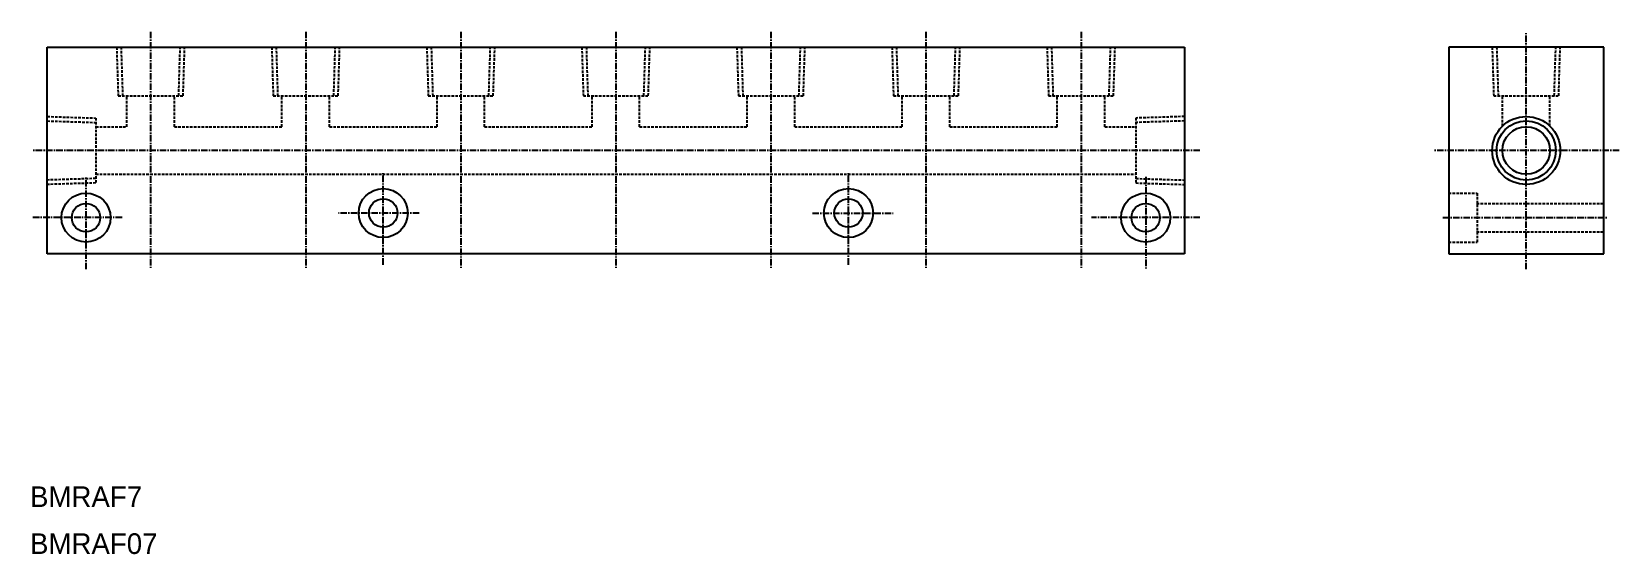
# Model space of a CAD drawing. Extents: x 323 to 630, y 215 to 316.
import ezdxf

# ---------------------------------------------------------------- set-up
doc = ezdxf.new("R2010")
doc.units = 0
doc.linetypes.add('CENTER', pattern=[2, 1.25, -0.25, 0.25, -0.25])
doc.linetypes.add('DASHED', pattern=[0.75, 0.5, -0.25])
doc.layers.get('0').update_dxf_attribs({"linetype": 'CONTINUOUS'})
doc.layers.add('CENTER', color=1, linetype='CENTER')

msp = doc.modelspace()

# ---------------------------------------------------------------- linework, layer by layer
at = {"color": 7, "linetype": 'CONTINUOUS'}
for p, q in [((326.31, 312.72), (546.31, 312.72)), ((326.31, 272.72), (326.31, 312.72)), ((546.31, 312.72), (546.31, 272.72)), ((627.43, 312.72), (597.43, 312.72)), ((597.43, 312.72), (597.43, 272.72)), ((627.43, 272.72), (627.43, 312.72)), ((546.31, 272.72), (326.31, 272.72)), ((597.43, 272.72), (627.43, 272.72))]:
    msp.add_line(p, q, dxfattribs=at)
at = {"color": 3, "linetype": 'DASHED'}
for p, q in [((339.73, 312.72), (340.02, 303.32)), ((340.59, 312.75), (340.88, 303.32)), ((351.74, 303.32), (352.03, 312.75)), ((352.59, 303.32), (352.89, 312.72)), ((369.73, 312.72), (370.02, 303.32)), ((370.59, 312.75), (370.88, 303.32)), ((381.74, 303.32), (382.03, 312.75)), ((382.59, 303.32), (382.89, 312.72)), ((399.73, 312.72), (400.02, 303.32)), ((400.59, 312.75), (400.88, 303.32)), ((411.74, 303.32), (412.03, 312.75)), ((412.59, 303.32), (412.89, 312.72)), ((429.73, 312.72), (430.02, 303.32)), ((430.59, 312.75), (430.88, 303.32)), ((441.74, 303.32), (442.03, 312.75)), ((442.59, 303.32), (442.89, 312.72)), ((459.73, 312.72), (460.02, 303.32)), ((460.59, 312.75), (460.88, 303.32)), ((471.74, 303.32), (472.03, 312.75)), ((472.59, 303.32), (472.89, 312.72)), ((489.73, 312.72), (490.02, 303.32)), ((490.59, 312.75), (490.88, 303.32)), ((501.74, 303.32), (502.03, 312.75)), ((502.59, 303.32), (502.89, 312.72)), ((519.73, 312.72), (520.02, 303.32)), ((520.59, 312.75), (520.88, 303.32)), ((531.74, 303.32), (532.03, 312.75)), ((532.59, 303.32), (532.89, 312.72)), ((605.85, 312.72), (606.14, 303.32)), ((606.71, 312.75), (607, 303.32)), ((617.86, 303.32), (618.15, 312.75)), ((618.71, 303.32), (619.01, 312.72)), ((340.02, 303.32), (352.59, 303.32)), ((341.71, 297.32), (341.71, 303.32)), ((350.91, 297.32), (350.91, 303.32)), ((370.02, 303.32), (382.59, 303.32)), ((371.71, 297.32), (371.71, 303.32)), ((380.91, 297.32), (380.91, 303.32)), ((400.02, 303.32), (412.59, 303.32)), ((401.71, 297.32), (401.71, 303.32)), ((410.91, 297.32), (410.91, 303.32)), ((430.02, 303.32), (442.59, 303.32)), ((431.71, 297.32), (431.71, 303.32)), ((440.91, 297.32), (440.91, 303.32)), ((460.02, 303.32), (472.59, 303.32)), ((461.71, 297.32), (461.71, 303.32)), ((470.91, 297.32), (470.91, 303.32)), ((490.02, 303.32), (502.59, 303.32)), ((491.71, 297.32), (491.71, 303.32)), ((500.91, 297.32), (500.91, 303.32)), ((520.02, 303.32), (532.59, 303.32)), ((521.71, 297.32), (521.71, 303.32)), ((530.91, 297.32), (530.91, 303.32)), ((606.14, 303.32), (618.71, 303.32)), ((607.83, 297.42), (607.83, 303.32)), ((617.03, 297.42), (617.03, 303.32)), ((326.31, 299.3), (335.71, 299)), ((326.31, 298.44), (335.71, 298.15)), ((335.71, 299), (335.71, 286.43)), ((546.31, 299.3), (536.91, 299)), ((536.91, 299), (536.91, 286.43)), ((546.31, 298.44), (536.91, 298.15)), ((335.71, 297.32), (341.71, 297.32)), ((350.91, 297.32), (371.71, 297.32)), ((380.91, 297.32), (401.71, 297.32)), ((410.91, 297.32), (431.71, 297.32)), ((440.91, 297.32), (461.71, 297.32)), ((470.91, 297.32), (491.71, 297.32)), ((500.91, 297.32), (521.71, 297.32)), ((530.91, 297.32), (536.91, 297.32)), ((335.71, 287.29), (326.31, 287)), ((335.71, 286.43), (326.31, 286.14)), ((335.71, 288.12), (536.91, 288.12)), ((536.91, 287.29), (546.31, 287)), ((536.91, 286.43), (546.31, 286.14)), ((597.43, 284.47), (602.93, 284.47)), ((602.93, 284.47), (602.93, 274.97)), ((602.83, 282.47), (627.43, 282.47)), ((602.83, 276.97), (627.43, 276.97)), ((597.43, 274.97), (602.93, 274.97))]:
    msp.add_line(p, q, dxfattribs=at)
at = {"color": 3, "linetype": 'CONTINUOUS'}
msp.add_circle((612.43, 292.72), 6.58, dxfattribs=at)
at = {"color": 7, "linetype": 'CONTINUOUS'}
for centre, radius in [((612.43, 292.72), 5.72), ((612.43, 292.72), 4.6), ((333.81, 279.72), 4.75), ((391.31, 280.61), 4.75), ((391.31, 280.61), 2.75), ((481.31, 280.61), 4.75), ((481.31, 280.61), 2.75), ((538.81, 279.72), 4.75), ((333.81, 279.72), 2.75), ((538.81, 279.72), 2.75)]:
    msp.add_circle(centre, radius, dxfattribs=at)
at = {"layer": 'CENTER', "color": 1, "linetype": 'CENTER'}
for p, q in [((346.31, 315.72), (346.31, 269.72)), ((376.31, 315.72), (376.31, 269.72)), ((406.31, 315.72), (406.31, 269.72)), ((436.31, 315.72), (436.31, 269.72)), ((466.31, 315.72), (466.31, 269.72)), ((496.31, 315.72), (496.31, 269.72)), ((526.31, 315.72), (526.31, 269.72)), ((612.43, 269.72), (612.43, 315.72)), ((549.31, 292.72), (323.31, 292.72)), ((630.43, 292.72), (594.43, 292.72)), ((333.81, 269.72), (333.81, 287.59)), ((391.31, 270.61), (391.31, 288.49)), ((481.31, 270.61), (481.31, 288.49)), ((538.81, 287.59), (538.81, 269.72)), ((340.78, 279.72), (323.31, 279.72)), ((398.28, 280.61), (382.65, 280.61)), ((474.34, 280.61), (489.96, 280.61)), ((549.31, 279.72), (528.31, 279.72)), ((596.3, 279.72), (628.19, 279.72))]:
    msp.add_line(p, q, dxfattribs=at)

# ---------------------------------------------------------------- texts
at = {"color": 7, "linetype": 'CONTINUOUS'}
for s, p in [('BMRAF7', (322.97, 223.68)), ('BMRAF07', (322.97, 214.59))]:
    msp.add_text(s, height=4, dxfattribs=at).set_placement(p)

doc.saveas('drawing.dxf')
